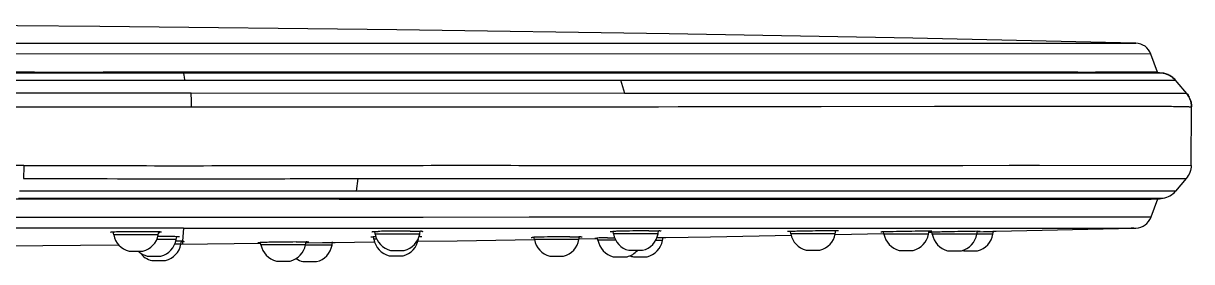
# Model space of a CAD drawing. Extents: x 0 to 3160, y 0 to 2315.
# Drawn here: x 1147.5 to 1232.3, y 1270.1 to 1287.4 of the extents above; entities that cross this region are included whole.
import ezdxf

# ---------------------------------------------------------------- set-up
doc = ezdxf.new("R2010")
doc.units = 0
doc.header["$LTSCALE"] = 10
doc.header["$MEASUREMENT"] = 0
doc.layers.get('0').update_dxf_attribs({"linetype": 'CONTINUOUS'})

msp = doc.modelspace()

# ---------------------------------------------------------------- linework, layer by layer
at = {"color": 7, "linetype": 'Continuous', "lineweight": -3}
for p, q in [((1228.217, 1285.955), (1212.088, 1286.309)), ((1119.971, 1285.972), (1228.225, 1285.955)), ((1228.048, 1285.958), (1227.919, 1285.959)), ((1228.268, 1285.954), (1228.213, 1285.955)), ((1228.225, 1285.955), (1228.258, 1285.954)), ((1228.258, 1285.954), (1228.272, 1285.954)), ((1229.849, 1283.846), (1229.37, 1285.164)), ((1147.682, 1283.847), (1146.472, 1283.847)), ((1148.286, 1283.847), (1147.682, 1283.847)), ((1147.985, 1283.847), (1153.586, 1283.847)), ((1153.586, 1283.849), (1153.285, 1283.848)), ((1153.629, 1283.849), (1153.586, 1283.849)), ((1155.132, 1283.849), (1153.629, 1283.849)), ((1155.633, 1283.849), (1155.132, 1283.849)), ((1155.994, 1283.85), (1155.633, 1283.849)), ((1156.059, 1283.85), (1155.994, 1283.85)), ((1183.738, 1283.847), (1183.227, 1283.847)), ((1184.138, 1283.847), (1183.738, 1283.847)), ((1184.422, 1283.847), (1184.138, 1283.847)), ((1211.523, 1283.847), (1184.422, 1283.847)), ((1212.612, 1283.847), (1211.523, 1283.847)), ((1216.407, 1283.846), (1215.927, 1283.846)), ((1216.49, 1283.847), (1216.407, 1283.846)), ((1221.709, 1283.847), (1216.49, 1283.847)), ((1222.38, 1283.847), (1221.709, 1283.847)), ((1222.509, 1283.847), (1222.38, 1283.847)), ((1223.993, 1283.847), (1222.509, 1283.847)), ((1223.983, 1283.847), (1225.424, 1283.847)), ((1224.068, 1283.847), (1223.993, 1283.847)), ((1225.44, 1283.847), (1225.352, 1283.847)), ((1226.838, 1283.847), (1225.44, 1283.847)), ((1226.856, 1283.847), (1226.838, 1283.847)), ((1227.703, 1283.847), (1226.856, 1283.847)), ((1228.491, 1283.847), (1227.703, 1283.847)), ((1228.498, 1283.847), (1228.491, 1283.847)), ((1229.849, 1283.847), (1228.498, 1283.847)), ((1229.852, 1283.847), (1230.26, 1283.779)), ((1190.836, 1283.268), (1190.976, 1283.268)), ((1190.976, 1283.268), (1191.274, 1283.268)), ((1191.274, 1283.268), (1191.414, 1283.268)), ((1191.414, 1283.268), (1191.682, 1283.268)), ((1191.682, 1283.268), (1191.769, 1283.268)), ((1191.769, 1283.268), (1192.173, 1283.268)), ((1192.173, 1283.268), (1203.88, 1283.265)), ((1203.88, 1283.265), (1204.033, 1283.265)), ((1204.033, 1283.265), (1204.394, 1283.265)), ((1204.394, 1283.265), (1204.534, 1283.265)), ((1204.534, 1283.265), (1204.843, 1283.265)), ((1204.843, 1283.265), (1205.366, 1283.265)), ((1205.366, 1283.265), (1211.927, 1283.263)), ((1211.927, 1283.263), (1212.069, 1283.263)), ((1212.069, 1283.263), (1223.566, 1283.26)), ((1223.566, 1283.26), (1223.608, 1283.26)), ((1223.608, 1283.26), (1223.848, 1283.26)), ((1223.848, 1283.26), (1226.813, 1283.259)), ((1226.813, 1283.259), (1231.157, 1283.267)), ((1191.14, 1282.31), (1159.667, 1282.318)), ((1192.316, 1282.311), (1191.14, 1282.31)), ((1192.669, 1282.311), (1192.316, 1282.311)), ((1193.467, 1282.311), (1192.669, 1282.311)), ((1193.815, 1282.311), (1193.467, 1282.311)), ((1194.115, 1282.31), (1193.815, 1282.311)), ((1194.143, 1282.31), (1194.115, 1282.31)), ((1203.085, 1282.307), (1194.143, 1282.31)), ((1203.924, 1282.307), (1203.085, 1282.307)), ((1204.374, 1282.306), (1203.924, 1282.307)), ((1205.84, 1282.307), (1204.374, 1282.306)), ((1206.736, 1282.307), (1205.84, 1282.307)), ((1206.759, 1282.307), (1206.736, 1282.307)), ((1208.209, 1282.307), (1206.759, 1282.307)), ((1208.233, 1282.307), (1208.209, 1282.307)), ((1209.82, 1282.308), (1208.233, 1282.307)), ((1209.883, 1282.308), (1209.82, 1282.308)), ((1210.045, 1282.308), (1209.883, 1282.308)), ((1211.242, 1282.308), (1210.045, 1282.308)), ((1212.151, 1282.308), (1211.242, 1282.308)), ((1213.426, 1282.308), (1212.151, 1282.308)), ((1213.514, 1282.308), (1213.426, 1282.308)), ((1214.153, 1282.308), (1213.514, 1282.308)), ((1214.518, 1282.307), (1214.153, 1282.308)), ((1214.554, 1282.307), (1214.518, 1282.307)), ((1214.58, 1282.307), (1214.554, 1282.307)), ((1214.931, 1282.307), (1214.58, 1282.307)), ((1215.336, 1282.307), (1214.931, 1282.307)), ((1215.395, 1282.307), (1215.336, 1282.307)), ((1216.377, 1282.307), (1215.395, 1282.307)), ((1217.043, 1282.306), (1216.377, 1282.307)), ((1217.859, 1282.306), (1217.043, 1282.306)), ((1217.885, 1282.306), (1217.859, 1282.306)), ((1217.974, 1282.306), (1217.885, 1282.306)), ((1218.003, 1282.306), (1217.974, 1282.306)), ((1218.217, 1282.305), (1218.003, 1282.306)), ((1218.244, 1282.305), (1218.217, 1282.305)), ((1219.399, 1282.305), (1218.244, 1282.305)), ((1231.972, 1282.305), (1219.399, 1282.305)), ((1190.475, 1281.344), (1193.619, 1281.346)), ((1193.619, 1281.346), (1195.033, 1281.347)), ((1195.033, 1281.347), (1195.18, 1281.347)), ((1195.18, 1281.347), (1195.522, 1281.347)), ((1195.522, 1281.347), (1196.685, 1281.348)), ((1196.685, 1281.348), (1196.889, 1281.348)), ((1196.889, 1281.348), (1198.832, 1281.35)), ((1198.832, 1281.35), (1198.963, 1281.35)), ((1198.963, 1281.35), (1200.385, 1281.352)), ((1200.385, 1281.352), (1200.737, 1281.352)), ((1200.737, 1281.352), (1200.887, 1281.352)), ((1200.887, 1281.352), (1202.326, 1281.354)), ((1205.425, 1281.358), (1213.647, 1281.372)), ((1213.647, 1281.372), (1217.565, 1281.379)), ((1217.565, 1281.379), (1219.404, 1281.382)), ((1232.294, 1281.647), (1232.219, 1281.892)), ((1232.29, 1277.084), (1232.327, 1281.323)), ((1232.327, 1281.327), (1232.327, 1281.326)), ((1231.935, 1276.127), (1231.16, 1275.213)), ((1170.34, 1274.637), (1060.384, 1274.636)), ((1170.425, 1274.637), (1170.34, 1274.637)), ((1170.425, 1274.635), (1178.035, 1274.637)), ((1178.035, 1274.637), (1208.564, 1274.637)), ((1208.564, 1274.637), (1210.921, 1274.636)), ((1210.921, 1274.636), (1214.815, 1274.637)), ((1214.815, 1274.637), (1218.13, 1274.637)), ((1218.13, 1274.637), (1229.386, 1274.637)), ((1229.855, 1274.638), (1229.375, 1273.319)), ((1229.482, 1274.636), (1229.381, 1274.636)), ((1229.858, 1274.637), (1229.482, 1274.636)), ((1229.858, 1274.637), (1230.263, 1274.704)), ((1154.049, 1272.042), (1154.012, 1272.251)), ((1157.281, 1271.912), (1157.238, 1271.911)), ((1157.28, 1272.042), (1157.319, 1272.267)), ((1158.586, 1271.696), (1158.627, 1271.925)), ((1159.118, 1272.516), (1159.373, 1272.516)), ((1159.373, 1272.516), (1164.322, 1272.517)), ((1164.322, 1272.517), (1164.424, 1272.517)), ((1164.424, 1272.517), (1164.525, 1272.517)), ((1164.525, 1272.517), (1168.23, 1272.517)), ((1168.23, 1272.517), (1168.434, 1272.517)), ((1168.434, 1272.517), (1172.812, 1272.518)), ((1172.812, 1272.518), (1176.538, 1272.519)), ((1172.945, 1271.718), (1172.91, 1271.917)), ((1173.038, 1272.093), (1173.002, 1272.298)), ((1176.269, 1272.093), (1176.309, 1272.322)), ((1176.538, 1272.519), (1190.184, 1272.522)), ((1184.601, 1271.693), (1184.567, 1271.885)), ((1187.832, 1271.693), (1187.875, 1271.936)), ((1189.215, 1271.646), (1189.182, 1271.835)), ((1189.906, 1271.821), (1190.434, 1271.83)), ((1190.184, 1272.522), (1193.035, 1272.523)), ((1190.344, 1272.111), (1190.309, 1272.309)), ((1193.035, 1272.523), (1193.848, 1272.523)), ((1193.502, 1271.834), (1193.958, 1271.842)), ((1193.575, 1272.111), (1193.617, 1272.348)), ((1193.848, 1272.523), (1203.091, 1272.524)), ((1193.9, 1271.632), (1193.944, 1271.879)), ((1193.958, 1271.842), (1194.03, 1271.843)), ((1194.03, 1271.843), (1194.141, 1271.844)), ((1194.141, 1271.845), (1197.389, 1271.9)), ((1197.389, 1271.9), (1203.258, 1272.01)), ((1203.091, 1272.524), (1206.725, 1272.524)), ((1203.218, 1272.114), (1203.185, 1272.304)), ((1206.449, 1272.114), (1206.492, 1272.359)), ((1206.45, 1272.07), (1209.983, 1272.137)), ((1206.725, 1272.524), (1209.877, 1272.524)), ((1209.877, 1272.524), (1213.346, 1272.523)), ((1209.984, 1272.092), (1209.952, 1272.275)), ((1213.215, 1272.092), (1213.259, 1272.342)), ((1213.346, 1272.523), (1213.545, 1272.523)), ((1213.376, 1272.228), (1213.447, 1272.229)), ((1213.494, 1272.079), (1213.462, 1272.259)), ((1213.545, 1272.523), (1217.03, 1272.522)), ((1216.725, 1272.079), (1216.77, 1272.333)), ((1216.764, 1272.268), (1217.213, 1272.277)), ((1216.784, 1272.296), (1216.855, 1272.297)), ((1217.03, 1272.522), (1228.225, 1272.528)), ((1217.213, 1272.277), (1217.959, 1272.292)), ((1217.9, 1272.076), (1217.945, 1272.332)), ((1218.03, 1272.294), (1218.137, 1272.297)), ((1218.137, 1272.297), (1218.142, 1272.297)), ((1218.142, 1272.297), (1228.126, 1272.526)), ((1228.119, 1272.527), (1227.943, 1272.525)), ((1228.126, 1272.526), (1228.226, 1272.528)), ((1228.225, 1272.528), (1228.233, 1272.528)), ((1228.233, 1272.528), (1228.276, 1272.529)), ((1146.139, 1271.242), (1154.399, 1271.32)), ((1158.927, 1271.365), (1158.965, 1271.584)), ((1158.927, 1271.363), (1164.742, 1271.428)), ((1158.948, 1271.571), (1158.98, 1271.57)), ((1164.743, 1271.317), (1164.709, 1271.513)), ((1167.972, 1271.466), (1169.215, 1271.481)), ((1167.974, 1271.317), (1168.016, 1271.556)), ((1169.215, 1271.481), (1169.957, 1271.49)), ((1169.901, 1271.287), (1169.943, 1271.527)), ((1169.957, 1271.49), (1170.028, 1271.491)), ((1170.028, 1271.491), (1170.14, 1271.493)), ((1170.14, 1271.493), (1172.947, 1271.53)), ((1176.128, 1271.572), (1178.979, 1271.611)), ((1178.979, 1271.611), (1184.601, 1271.696)), ((1187.831, 1271.744), (1189.213, 1271.765)), ((1155.164, 1270.847), (1156.164, 1270.847)), ((1156.471, 1270.5), (1157.471, 1270.5)), ((1156.811, 1270.169), (1157.811, 1270.169)), ((1165.859, 1270.122), (1166.859, 1270.122)), ((1167.785, 1270.092), (1168.785, 1270.092)), ((1174.06, 1270.523), (1175.06, 1270.523)), ((1174.153, 1270.897), (1175.153, 1270.897)), ((1185.716, 1270.498), (1186.716, 1270.498)), ((1190.331, 1270.451), (1191.331, 1270.451)), ((1191.46, 1270.916), (1192.46, 1270.916)), ((1191.785, 1270.436), (1192.785, 1270.436)), ((1204.334, 1270.919), (1205.334, 1270.919)), ((1211.1, 1270.896), (1212.1, 1270.896)), ((1214.609, 1270.883), (1215.609, 1270.883)), ((1215.785, 1270.881), (1216.785, 1270.881))]:
    msp.add_line(p, q, dxfattribs=at)
at = {"color": 9, "linetype": 'Continuous', "lineweight": -3}
for p, q in [((1229.372, 1285.164), (1116.611, 1285.183)), ((1148.286, 1283.778), (1098.285, 1283.779)), ((1153.285, 1283.778), (1148.286, 1283.778)), ((1159.124, 1283.78), (1153.285, 1283.778)), ((1160.508, 1283.78), (1159.124, 1283.78)), ((1184.124, 1283.779), (1183.804, 1283.779)), ((1184.405, 1283.779), (1184.124, 1283.779)), ((1211.461, 1283.779), (1184.405, 1283.779)), ((1212.626, 1283.778), (1211.461, 1283.779)), ((1212.944, 1283.778), (1212.612, 1283.847)), ((1212.944, 1283.778), (1212.626, 1283.778)), ((1215.618, 1283.778), (1212.944, 1283.778)), ((1228.268, 1283.779), (1215.618, 1283.778)), ((1229.467, 1283.78), (1228.268, 1283.779)), ((1230.255, 1283.78), (1229.467, 1283.78)), ((1191.171, 1282.31), (1190.867, 1283.268)), ((1098.285, 1281.328), (1159.701, 1281.332)), ((1147.513, 1277.082), (1098.285, 1277.081)), ((1215.718, 1277.085), (1219.072, 1277.088)), ((1219.072, 1277.088), (1219.317, 1277.088)), ((1219.317, 1277.088), (1219.963, 1277.088)), ((1219.963, 1277.088), (1220.406, 1277.088)), ((1220.406, 1277.088), (1220.715, 1277.088)), ((1220.715, 1277.088), (1220.735, 1277.088)), ((1220.735, 1277.088), (1221.272, 1277.088)), ((1221.272, 1277.088), (1232.29, 1277.084)), ((1171.787, 1276.127), (1171.666, 1275.215)), ((1171.787, 1276.127), (1231.935, 1276.128)), ((1201.476, 1275.216), (1171.667, 1275.216)), ((1231.162, 1275.216), (1201.476, 1275.216)), ((1147.142, 1274.704), (1170.34, 1274.704)), ((1170.34, 1274.704), (1170.452, 1274.704)), ((1170.485, 1274.704), (1170.425, 1274.637)), ((1185.762, 1274.707), (1186.761, 1274.706)), ((1186.761, 1274.706), (1193.675, 1274.705)), ((1193.675, 1274.705), (1195.337, 1274.705)), ((1195.337, 1274.705), (1199.271, 1274.704)), ((1199.271, 1274.704), (1200.616, 1274.704)), ((1200.616, 1274.704), (1201.475, 1274.704)), ((1201.475, 1274.704), (1201.918, 1274.704)), ((1201.918, 1274.704), (1201.982, 1274.704)), ((1201.982, 1274.704), (1202.303, 1274.704)), ((1202.303, 1274.704), (1206.69, 1274.704)), ((1206.69, 1274.704), (1208.137, 1274.704)), ((1208.137, 1274.704), (1208.217, 1274.704)), ((1208.217, 1274.704), (1212.478, 1274.705)), ((1212.478, 1274.705), (1213.066, 1274.705)), ((1213.066, 1274.705), (1229.357, 1274.704)), ((1229.357, 1274.704), (1229.435, 1274.704)), ((1229.435, 1274.704), (1229.513, 1274.704)), ((1229.513, 1274.704), (1229.596, 1274.704)), ((1229.596, 1274.704), (1230.263, 1274.704)), ((1153.614, 1273.304), (1141.241, 1273.302)), ((1153.817, 1273.304), (1153.614, 1273.304)), ((1155.124, 1273.304), (1153.817, 1273.304)), ((1157.519, 1273.305), (1155.124, 1273.304)), ((1157.914, 1273.305), (1157.519, 1273.305)), ((1158.829, 1273.305), (1157.914, 1273.305)), ((1172.527, 1273.308), (1158.829, 1273.305)), ((1172.618, 1273.308), (1172.527, 1273.308)), ((1172.73, 1273.308), (1172.618, 1273.308)), ((1172.821, 1273.308), (1172.73, 1273.308)), ((1176.438, 1273.309), (1172.821, 1273.308)), ((1176.529, 1273.309), (1176.438, 1273.309)), ((1184.214, 1273.311), (1176.529, 1273.309)), ((1184.417, 1273.311), (1184.214, 1273.311)), ((1188.097, 1273.311), (1184.417, 1273.311)), ((1189.941, 1273.312), (1188.097, 1273.311)), ((1190.149, 1273.312), (1189.941, 1273.312)), ((1192.777, 1273.312), (1190.149, 1273.312)), ((1193.907, 1273.312), (1192.777, 1273.312)), ((1194.235, 1273.313), (1193.907, 1273.312)), ((1202.874, 1273.314), (1194.235, 1273.313)), ((1203.07, 1273.314), (1202.874, 1273.314)), ((1206.82, 1273.314), (1203.07, 1273.314)), ((1209.64, 1273.314), (1206.82, 1273.314)), ((1209.83, 1273.314), (1209.64, 1273.314)), ((1213.431, 1273.313), (1209.83, 1273.314)), ((1213.624, 1273.313), (1213.431, 1273.313)), ((1214.574, 1273.313), (1213.624, 1273.313)), ((1217.098, 1273.312), (1214.574, 1273.313)), ((1218.313, 1273.312), (1217.098, 1273.312)), ((1229.377, 1273.319), (1218.313, 1273.312)), ((1157.28, 1272.042), (1154.049, 1272.042)), ((1159.118, 1272.516), (1159.049, 1271.569)), ((1176.269, 1272.093), (1173.038, 1272.093)), ((1193.575, 1272.111), (1190.344, 1272.111)), ((1206.449, 1272.114), (1203.218, 1272.114)), ((1213.215, 1272.092), (1209.984, 1272.092)), ((1216.725, 1272.079), (1213.494, 1272.079)), ((1217.9, 1272.076), (1216.724, 1272.076)), ((1158.586, 1271.696), (1157.166, 1271.696)), ((1158.927, 1271.365), (1158.477, 1271.365)), ((1159.048, 1271.556), (1159.034, 1271.364)), ((1167.974, 1271.317), (1164.743, 1271.317)), ((1169.901, 1271.287), (1167.965, 1271.287)), ((1173.161, 1271.718), (1172.945, 1271.718)), ((1176.176, 1271.718), (1176.125, 1271.718)), ((1187.832, 1271.693), (1184.601, 1271.693)), ((1190.518, 1271.646), (1189.215, 1271.646)), ((1193.9, 1271.632), (1193.391, 1271.632))]:
    msp.add_line(p, q, dxfattribs=at)
at = {"color": 7, "linetype": 'Continuous', "lineweight": -3}
for points in [[(1212.088, 1286.309), (1194.383, 1286.634), (1174.6, 1286.932), (1153.031, 1287.179), (1129.108, 1287.358), (1120.639, 1287.396)], [(1231.157, 1283.267), (1231.098, 1283.332), (1231.032, 1283.396), (1230.964, 1283.455), (1230.893, 1283.509), (1230.822, 1283.558), (1230.75, 1283.601), (1230.678, 1283.64), (1230.605, 1283.674), (1230.533, 1283.703), (1230.461, 1283.729), (1230.389, 1283.75), (1230.318, 1283.768), (1230.26, 1283.779)], [(1231.972, 1282.305), (1231.273, 1283.13), (1231.157, 1283.267)], [(1232.219, 1281.892), (1232.107, 1282.117), (1231.972, 1282.305)], [(1232.327, 1281.327), (1232.326, 1281.395), (1232.294, 1281.647)]]:
    msp.add_lwpolyline(points, dxfattribs=at)
for centre, radius, start, end in [((1228.245, 1284.754), 1.2, 19.99948, 88.75099), ((1230.759, 1281.313), 1.568, 25.80672, 27.65186), ((1230.725, 1281.296), 1.606, 14.18293, 25.79944), ((1228.25, 1273.729), 1.2, 271.25083, 340.00004), ((1154.262, 1267.014), 5.227, 92.92465, 93.63952), ((1155.526, 1272.302), 1.5, 190, 256.04519), ((1155.977, 1197.565), 74.701, 89.51995, 90.93813), ((1155.803, 1272.302), 1.5, 283.95481, 350), ((1156.342, 1238.447), 33.818, 88.73552, 89.55855), ((1157.615, 1186.387), 85.525, 89.80494, 90.22345), ((1157.072, 1277.458), 5.251, 272.82523, 273.61315), ((1157.795, 1227.753), 44.159, 89.2212, 89.85655), ((1173.532, 1254.693), 17.213, 91.47467, 92.12586), ((1174.515, 1272.353), 1.5, 190, 256.04519), ((1174.391, 1230.649), 41.656, 90.89968, 91.57784), ((1175.177, 1182.246), 90.065, 89.74019, 90.91598), ((1174.791, 1272.353), 1.5, 283.95481, 350), ((1176.067, 1261.917), 10.012, 88.64284, 89.04882), ((1176.094, 1265.005), 7.299, 87.6262, 88.17947), ((1185.547, 1239.15), 32.725, 91.29642, 91.74429), ((1186.903, 1181.594), 90.296, 91.01126, 91.33067), ((1189.07, 1062.571), 209.34, 90.52272, 91.02931), ((1187.858, 1260.6), 11.305, 89.46946, 89.8392), ((1190.644, 1209.568), 62.256, 91.13111, 91.35981), ((1193.418, 1073.718), 198.134, 91.01587, 91.15787), ((1191.139, 1250.329), 21.973, 91.52635, 92.20727), ((1191.821, 1272.372), 1.5, 190, 256.04519), ((1191.942, 1220.875), 51.439, 90.99282, 91.54606), ((1193.332, 1146.397), 125.93, 90.19595, 91.03814), ((1192.098, 1272.372), 1.5, 283.95481, 350), ((1193.524, 1265.817), 6.507, 88.39323, 89.03422), ((1203.473, 1263.668), 8.617, 92.03203, 92.54418), ((1204.695, 1272.375), 1.5, 190, 256.04519), ((1207.314, 1099.159), 173.174, 90.54102, 91.13409), ((1204.972, 1272.375), 1.5, 283.95481, 350), ((1206.699, 1164.842), 107.487, 90.32164, 90.54381), ((1210.482, 1254.309), 17.948, 91.74716, 91.99767), ((1211.461, 1272.352), 1.5, 190, 256.04519), ((1217.018, 970.748), 301.585, 90.86507, 91.2077), ((1211.738, 1272.352), 1.5, 283.95481, 350), ((1215.062, 1101.267), 171.051, 90.73164, 90.86986), ((1213.744, 1208.406), 63.904, 90.4275, 90.77639), ((1216.452, 1156.615), 115.653, 91.36549, 91.48908), ((1214.971, 1272.339), 1.5, 190, 256.04519), ((1218.938, 1051.425), 220.873, 91.23269, 91.36006), ((1225.066, 772.814), 499.552, 91.03504, 91.24782), ((1215.248, 1272.339), 1.5, 283.95481, 350), ((1219.499, 1083.924), 188.391, 90.82566, 91.0514), ((1216.423, 1272.337), 1.5, 283.95481, 350), ((1217.463, 1296.496), 24.209, 271.17481, 271.34267), ((1157.109, 1271.956), 1.5, 283.95481, 350), ((1157.449, 1271.625), 1.5, 283.95481, 350), ((1158.52, 1213.297), 58.276, 89.75417, 89.96002), ((1158.635, 1240.792), 30.781, 89.41742, 89.74841), ((1158.837, 1260.206), 11.365, 88.93043, 89.27896), ((1165.819, 1221.087), 50.411, 90.99628, 91.27941), ((1166.221, 1271.578), 1.5, 190, 256.04519), ((1167.363, 1135.14), 136.371, 90.81104, 91.01729), ((1169.929, 958.165), 313.365, 90.48242, 90.82213), ((1166.497, 1271.578), 1.5, 283.95481, 350), ((1168.046, 1248.435), 23.088, 89.85974, 90.03645), ((1168.423, 1271.548), 1.5, 283.95481, 350), ((1174.422, 1271.979), 1.5, 190, 256.04519), ((1174.698, 1271.979), 1.5, 283.95481, 350), ((1186.078, 1271.954), 1.5, 190, 256.04519), ((1186.355, 1271.954), 1.5, 283.95481, 350), ((1190.692, 1271.907), 1.5, 190, 256.04519), ((1192.423, 1271.892), 1.5, 283.95481, 350), ((1156.832, 1271.956), 1.5, 230.26584, 256.04519), ((1157.173, 1271.625), 1.5, 216.85707, 256.04519), ((1168.147, 1271.548), 1.5, 235.46613, 256.04519), ((1190.969, 1271.907), 1.5, 283.95481, 317.6979), ((1192.147, 1271.892), 1.5, 245.84525, 256.04519), ((1216.147, 1272.337), 1.5, 252.26911, 256.04519)]:
    msp.add_arc(centre, radius, start, end, dxfattribs=at)
for points, start_tangent, end_tangent in [([(1160.509, 1283.85), (1156.059, 1283.85)], (-1, 0.000209), (-1, -0.000361)), ([(1183.227, 1283.847), (1177.61, 1283.847), (1160.509, 1283.85)], (-1, -0.00001), (-1, 0.000209)), ([(1215.927, 1283.846), (1215.147, 1283.846), (1212.612, 1283.847)], (-1, -0.00023), (-1, 0.000375)), ([(1230.26, 1283.779), (1231.155, 1283.267)], (0.985354, -0.17052), (0.645447, -0.763805)), ([(1231.971, 1282.305), (1232.148, 1282.041)], (0.647151, -0.762362), (0.464132, -0.885766)), ([(1159.701, 1281.332), (1176.742, 1281.339), (1190.475, 1281.344)], (0.999999, -0.001071), (1, 0.000474)), ([(1202.326, 1281.354), (1203.121, 1281.355), (1205.425, 1281.358)], (0.999999, 0.001187), (0.999999, 0.001454)), ([(1219.404, 1281.382), (1222.374, 1281.387), (1224.884, 1281.389), (1226.986, 1281.388), (1227.899, 1281.387), (1228.73, 1281.385), (1229.479, 1281.382), (1230.151, 1281.378), (1230.745, 1281.373), (1231.263, 1281.366), (1231.493, 1281.362), (1231.7, 1281.358), (1231.881, 1281.354), (1232.035, 1281.349), (1232.159, 1281.344), (1232.251, 1281.339), (1232.284, 1281.336), (1232.308, 1281.333), (1232.322, 1281.33), (1232.327, 1281.327)], (0.999999, 0.00169), (-0.007548, -0.999972)), ([(1232.282, 1281.69), (1232.327, 1281.326)], (0.244669, -0.969607), (-0.006989, -0.999976)), ([(1232.29, 1277.084), (1231.935, 1276.128)], (-0.009099, -0.999959), (-0.64555, -0.763718)), ([(1230.263, 1274.704), (1231.162, 1275.216)], (0.986373, 0.164522), (0.645467, 0.763788)), ([(1153.93, 1272.231), (1153.879, 1272.227), (1153.843, 1272.223), (1153.822, 1272.22), (1153.815, 1272.216)], (-0.997942, -0.064123), (0.173648, -0.984808)), ([(1154.754, 1272.256), (1154.52, 1272.252), (1153.995, 1272.234)], (-0.999854, -0.017063), (-0.998664, -0.051667)), ([(1157.337, 1272.249), (1157.284, 1272.251), (1157.089, 1272.256)], (-0.999098, 0.042463), (-0.999742, 0.022717)), ([(1157.516, 1272.232), (1157.506, 1272.236), (1157.472, 1272.241), (1157.415, 1272.245), (1157.337, 1272.249)], (0.173648, 0.984808), (-0.999098, 0.042463)), ([(1158.643, 1271.903), (1158.591, 1271.904), (1158.396, 1271.908)], (-0.999572, 0.029242), (-0.999901, 0.014095)), ([(1158.824, 1271.89), (1158.813, 1271.894), (1158.779, 1271.897), (1158.722, 1271.9), (1158.643, 1271.903)], (0.173648, 0.984808), (-0.999572, 0.029242)), ([(1172.713, 1271.882), (1172.715, 1271.884), (1172.724, 1271.885), (1172.738, 1271.887), (1172.758, 1271.888), (1172.815, 1271.891), (1172.893, 1271.895)], (-0.173648, 0.984808), (0.99929, 0.037682)), ([(1172.805, 1272.263), (1172.816, 1272.267), (1172.85, 1272.271), (1172.906, 1272.276), (1172.985, 1272.28)], (-0.173648, 0.984808), (0.998926, 0.046338)), ([(1172.985, 1272.28), (1173.04, 1272.282), (1173.244, 1272.289)], (0.998926, 0.046338), (0.999608, 0.028005)), ([(1175.585, 1272.31), (1175.814, 1272.309), (1176.326, 1272.3)], (0.999988, -0.004881), (0.999488, -0.032011)), ([(1176.304, 1271.926), (1176.352, 1271.925), (1176.387, 1271.923), (1176.407, 1271.921), (1176.414, 1271.919)], (0.999703, -0.024356), (-0.173648, -0.984808)), ([(1176.396, 1272.297), (1176.444, 1272.295), (1176.479, 1272.292), (1176.499, 1272.29), (1176.506, 1272.287)], (0.999105, -0.042298), (-0.173648, -0.984808)), ([(1184.37, 1271.851), (1184.373, 1271.851), (1184.381, 1271.852), (1184.396, 1271.853), (1184.416, 1271.855), (1184.472, 1271.857), (1184.551, 1271.859)], (-0.173648, 0.984808), (0.999524, 0.030849)), ([(1187.161, 1271.902), (1187.385, 1271.903), (1187.89, 1271.905)], (0.999961, 0.008868), (0.999995, -0.003014)), ([(1187.963, 1271.905), (1188.01, 1271.904), (1188.044, 1271.903), (1188.065, 1271.902), (1188.072, 1271.901)], (0.99995, -0.010027), (-0.173648, -0.984808)), ([(1188.985, 1271.8), (1188.988, 1271.8), (1188.997, 1271.801), (1189.011, 1271.801), (1189.031, 1271.802), (1189.088, 1271.804), (1189.166, 1271.806)], (-0.173648, 0.984808), (0.999712, 0.023999)), ([(1190.112, 1272.274), (1190.115, 1272.276), (1190.124, 1272.277), (1190.158, 1272.28), (1190.214, 1272.283), (1190.293, 1272.286)], (-0.173648, 0.984808), (0.999242, 0.038918)), ([(1192.901, 1272.325), (1193.127, 1272.326), (1193.633, 1272.323)], (0.999996, 0.002932), (0.999852, -0.017219)), ([(1193.706, 1272.321), (1193.753, 1272.32), (1193.787, 1272.318), (1193.807, 1272.315), (1193.814, 1272.313)], (0.999568, -0.029387), (-0.173648, -0.984808)), ([(1203.09, 1272.277), (1203.045, 1272.275), (1203.013, 1272.273), (1202.994, 1272.271), (1202.988, 1272.269)], (-0.998962, -0.045549), (0.173648, -0.984808)), ([(1203.887, 1272.298), (1203.665, 1272.294), (1203.167, 1272.28)], (-0.999792, -0.020416), (-0.99936, -0.035766)), ([(1206.501, 1272.328), (1206.419, 1272.329), (1206.096, 1272.328)], (-0.999986, 0.005308), (-0.999985, -0.005518)), ([(1206.689, 1272.324), (1206.686, 1272.325), (1206.677, 1272.326), (1206.663, 1272.326), (1206.642, 1272.327), (1206.583, 1272.328), (1206.501, 1272.328)], (0.173648, 0.984808), (-0.999986, 0.005308)), ([(1209.856, 1272.246), (1209.812, 1272.244), (1209.78, 1272.243), (1209.761, 1272.241), (1209.755, 1272.24)], (-0.999374, -0.035375), (0.173648, -0.984808)), ([(1210.662, 1272.266), (1210.438, 1272.261), (1209.934, 1272.248)], (-0.999771, -0.021415), (-0.999531, -0.030626)), ([(1213.265, 1272.224), (1213.272, 1272.225), (1213.293, 1272.225), (1213.328, 1272.226), (1213.376, 1272.228)], (-0.173648, 0.984808), (0.999644, 0.026676)), ([(1213.456, 1272.307), (1213.453, 1272.308), (1213.444, 1272.308), (1213.429, 1272.309), (1213.408, 1272.309), (1213.349, 1272.309), (1213.267, 1272.309)], (0.173648, 0.984808), (-0.999976, -0.006926)), ([(1216.855, 1272.297), (1216.904, 1272.298), (1216.939, 1272.298), (1216.96, 1272.298), (1216.967, 1272.298)], (0.999894, 0.014551), (-0.173648, -0.984808)), ([(1159.049, 1271.569), (1159.076, 1271.569), (1159.136, 1271.567)], (0.999815, -0.019254), (0.998776, -0.04947)), ([(1159.136, 1271.567), (1159.158, 1271.565)], (0.998776, -0.04947), (0.994174, -0.10779)), ([(1159.158, 1271.565), (1159.163, 1271.564), (1159.165, 1271.564)], (0.994174, -0.10779), (-0.173648, -0.984808)), ([(1164.512, 1271.479), (1164.515, 1271.479), (1164.523, 1271.48), (1164.538, 1271.481), (1164.558, 1271.481), (1164.614, 1271.483), (1164.693, 1271.485)], (-0.173648, 0.984808), (0.999745, 0.02258)), ([(1167.291, 1271.519), (1167.519, 1271.521), (1168.031, 1271.523)], (0.999966, 0.008294), (1, 0.000553)), ([(1168.103, 1271.523), (1168.151, 1271.523), (1168.186, 1271.522), (1168.207, 1271.522), (1168.213, 1271.521)], (0.999996, -0.002754), (-0.173648, -0.984808))]:
    msp.add_spline(points, degree=3, dxfattribs=dict(at, start_tangent=start_tangent, end_tangent=end_tangent))
at = {"color": 9, "linetype": 'Continuous', "lineweight": -3}
for points, start_tangent, end_tangent in [([(1159.216, 1283.272), (1159.174, 1283.604), (1159.15, 1283.714), (1159.124, 1283.78)], (-0.086502, 0.996252), (-0.522429, 0.852683)), ([(1183.804, 1283.779), (1178.124, 1283.778), (1160.508, 1283.78)], (-1, 0.000077), (-1, 0.00034)), ([(1098.285, 1283.266), (1113.4, 1283.266), (1159.216, 1283.272)], (1, -0.000082), (1, 0.000083)), ([(1159.216, 1283.272), (1175.628, 1283.266), (1190.836, 1283.268)], (1, 0.000083), (1, 0.000001)), ([(1159.667, 1282.318), (1144.217, 1282.32), (1121.162, 1282.313), (1098.286, 1282.306)], (-1, 0.000606), (-1, 0.000098)), ([(1159.701, 1281.332), (1159.699, 1281.598), (1159.667, 1282.318)], (0.003265, 0.999995), (-0.084887, 0.996391)), ([(1147.513, 1277.085), (1147.512, 1276.828), (1147.487, 1276.128)], (0.00139, -0.999999), (-0.065494, -0.997853)), ([(1147.513, 1277.085), (1157.017, 1277.061), (1166.503, 1277.07), (1175.931, 1277.085), (1185.209, 1277.085), (1202.406, 1277.082), (1215.718, 1277.085)], (0.999993, -0.003634), (1, 0.000887)), ([(1147.487, 1276.128), (1159.639, 1276.102), (1165.717, 1276.115), (1171.787, 1276.127)], (0.999998, 0.002131), (0.999999, 0.00109)), ([(1171.667, 1275.215), (1165.567, 1275.214), (1147.215, 1275.215)], (-1, -0.000021), (-1, 0.000166)), ([(1170.452, 1274.704), (1174.323, 1274.705), (1185.762, 1274.707)], (1, 0.000381), (1, -0.000111)), ([(1159.118, 1272.516), (1143.965, 1272.513), (1098.285, 1272.51)], (-1, -0.000191), (-1, 0.000004))]:
    msp.add_spline(points, degree=3, dxfattribs=dict(at, start_tangent=start_tangent, end_tangent=end_tangent))

doc.saveas('drawing.dxf')
